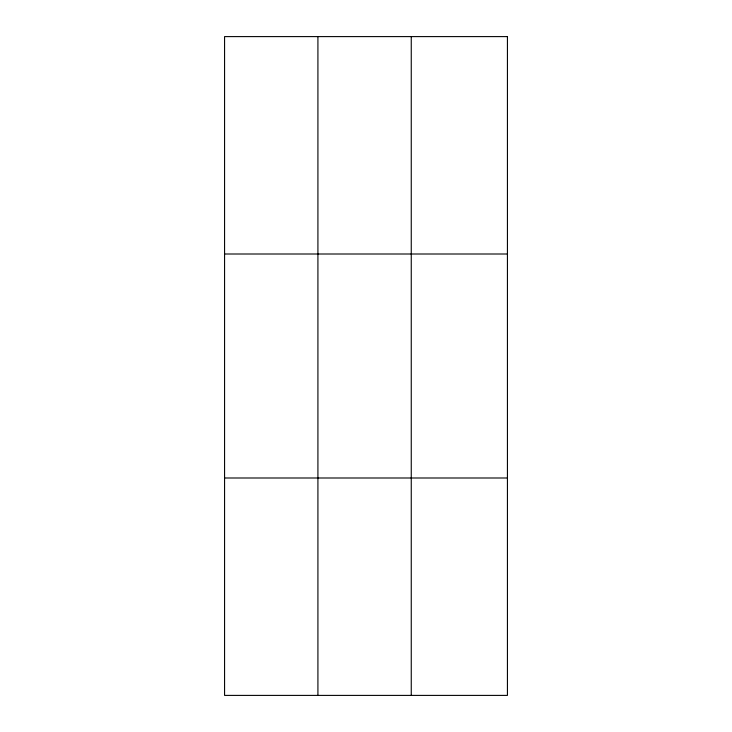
<?xml version="1.0" encoding="UTF-8"?>
<svg xmlns="http://www.w3.org/2000/svg" width="732" height="732" viewBox="0 0 732 732"><rect width="100%" height="100%" fill="white"/><g stroke="black" fill="none" stroke-linecap="round" stroke-linejoin="round"><path stroke-width="1.1" d="M317.917 695.4L317.917 36.6M411.256 695.4L411.256 36.6M224.568 254.004L507.432 254.004M224.568 477.996L507.432 477.996M507.432 36.6L507.432 695.4L224.568 695.4L224.568 36.6L507.432 36.6"/></g></svg>
